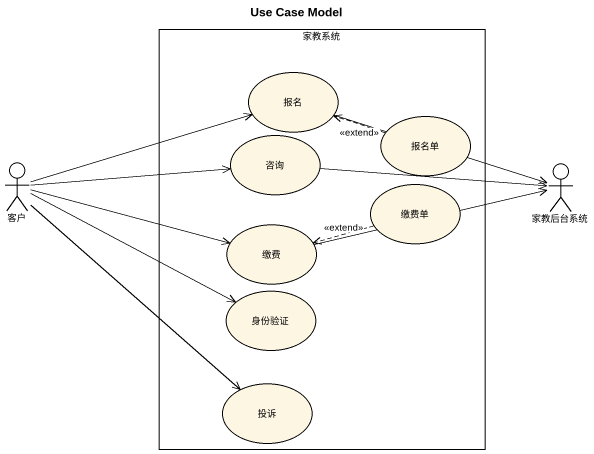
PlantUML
@startuml
title Use Case Model
rectangle 家教系统 {
  usecase 报名
  usecase 咨询
  usecase 报名单
  usecase 缴费单
  usecase 缴费
  usecase 身份验证
  usecase 投诉
}
actor 客户
actor 家教后台系统
报名单 .left.> 报名 : <<extend>>
客户 -right-> 报名
客户 -right-> 咨询
客户 -right-> 缴费
客户 -right-> 身份验证
客户 --> 投诉
缴费单 .left.> 缴费 : <<extend>>
家教后台系统 <-left- 报名
家教后台系统 <-left- 咨询
家教后台系统 <-left- 缴费
@enduml
